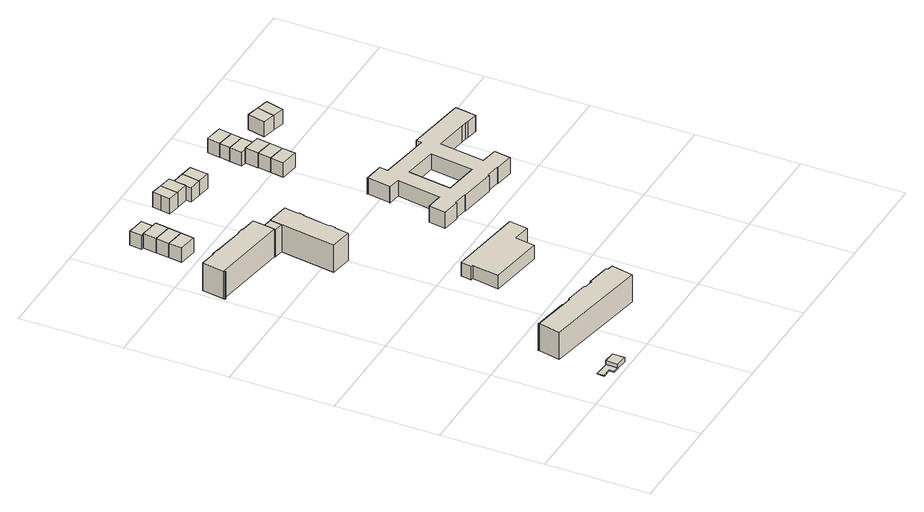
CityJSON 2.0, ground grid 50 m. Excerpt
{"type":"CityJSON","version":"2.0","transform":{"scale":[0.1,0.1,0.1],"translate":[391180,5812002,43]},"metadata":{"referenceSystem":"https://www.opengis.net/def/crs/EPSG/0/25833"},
"CityObjects":{
"building1":{"type":"Building","attributes":{"Gemeindeschluessel":"11000007","BezugspunktDach":"2200","function":"51009_1610","measuredHeight":0.464,"storeysAboveGround":0},"address":[{"country":"Germany","locality":"Berlin"}],"geometry":[{"type":"Solid","lod":"1","boundaries":[[[[0,1,2,3,4,5]],[[6,7,8,9,10,11]],[[6,11,5,4]],[[7,6,4,3]],[[8,7,3,2]],[[9,8,2,1]],[[10,9,1,0]],[[11,10,0,5]]]]}]},
"building2":{"type":"Building","attributes":{"Gemeindeschluessel":"11000007","BezugspunktDach":"2200","function":"31001_2463","measuredHeight":2.26,"storeysAboveGround":1},"address":[{"country":"Germany","locality":"Berlin","thoroughfareNumber":"51 (1)","thoroughfareName":"Eisenacher Straße"}],"geometry":[{"type":"Solid","lod":"1","boundaries":[[[[12,13,14,15]],[[16,17,18,19]],[[16,19,15,14]],[[17,16,14,13]],[[18,17,13,12]],[[19,18,12,15]]]]}]},
"building3":{"type":"Building","attributes":{"Gemeindeschluessel":"11000007","function":"31001_1010"},"address":[{"country":"Germany","locality":"Berlin","thoroughfareNumber":"52A, 52B, 52C","thoroughfareName":"Eisenacher Straße"}],"children":["building3-1","building3-2"]},
"building3-1":{"type":"BuildingPart","attributes":{"BezugspunktDach":"2200","measuredHeight":14.72,"storeysAboveGround":4},"parents":["building3"],"geometry":[{"type":"MultiSurface","lod":"1","boundaries":[[[20,21,22,23,24,25,26,27,28,29,30,31,32]],[[33,34,35,36,37,38,39,40,41,42,43,44,45]],[[33,45,32,31]],[[46,47,33,31,30]],[[35,34,30,29]],[[36,35,29,28]],[[37,36,28,27]],[[38,37,27,26]],[[39,38,26,25]],[[40,39,25,24]],[[41,40,24,23]],[[42,41,23,22]],[[43,42,22,21]],[[44,43,21,20]],[[45,44,20,32]],[[48,34,33,47,46]]]}]},
"building3-2":{"type":"BuildingPart","attributes":{"BezugspunktDach":"2200","measuredHeight":13.64,"storeysAboveGround":4},"parents":["building3"],"geometry":[{"type":"Solid","lod":"1","boundaries":[[[[46,49,50,47]],[[51,52,34,33]],[[51,33,47,50]],[[52,51,50,49]],[[34,52,49,46]],[[33,34,46,47]]]]}]},
"building4":{"type":"Building","attributes":{"Gemeindeschluessel":"11000007","function":"31001_1010"},"address":[{"country":"Germany","locality":"Berlin","thoroughfareNumber":"21, 21A, 23, 25","thoroughfareName":"Wolfsburger Weg"}],"children":["building4-1","building4-2","building4-3"]},
"building4-1":{"type":"BuildingPart","attributes":{"BezugspunktDach":"2200","measuredHeight":15,"storeysAboveGround":4},"parents":["building4"],"geometry":[{"type":"MultiSurface","lod":"1","boundaries":[[[53,54,55,56,57,58,59,60,61,62,63,64,65,66,67,68,69,70,71]],[[72,73,74,75,76,77,78,79,80,81,82,83,84,85,86,87,88,89,90]],[[72,90,71,70]],[[73,72,70,69]],[[74,73,69,68]],[[75,74,68,67]],[[76,75,67,66]],[[77,76,66,65]],[[78,77,65,64]],[[79,78,64,63]],[[80,79,63,62]],[[81,80,62,61]],[[82,81,61,60]],[[83,82,60,59]],[[84,83,59,58]],[[91,92,93,85,84,58,57]],[[94,91,85,57,56]],[[87,86,56,55]],[[88,87,55,54]],[[89,88,54,53]],[[90,89,53,71]],[[85,93,92,91]],[[86,95,85,91,94]]]}]},
"building4-2":{"type":"BuildingPart","attributes":{"BezugspunktDach":"2200","measuredHeight":14.33,"storeysAboveGround":4},"parents":["building4"],"geometry":[{"type":"MultiSurface","lod":"1","boundaries":[[[96,97,98,99,92,94]],[[93,84,100,101,102,86]],[[100,84,99,98]],[[101,100,98,97]],[[102,101,97,96]],[[86,102,96,94]],[[93,85,91,92]],[[86,94,91,103,85]],[[84,93,92,99]]]}]},
"building4-3":{"type":"BuildingPart","attributes":{"BezugspunktDach":"2200","measuredHeight":15.04,"storeysAboveGround":4},"parents":["building4"],"geometry":[{"type":"Solid","lod":"1","boundaries":[[[[104,105,106,107,108,109,110,111,112,113,114,115,116]],[[102,100,117,118,119,120,121,122,123,124,125,126,127]],[[102,127,116,115]],[[100,102,115,114]],[[117,100,114,113]],[[118,117,113,112]],[[119,118,112,111]],[[120,119,111,110]],[[121,120,110,109]],[[122,121,109,108]],[[123,122,108,107]],[[124,123,107,106]],[[125,124,106,105]],[[126,125,105,104]],[[127,126,104,116]]]]}]},
"building5":{"type":"Building","attributes":{"Gemeindeschluessel":"11000007","BezugspunktDach":"2200","function":"31001_1010","measuredHeight":8.58,"storeysAboveGround":2},"address":[{"country":"Germany","locality":"Berlin","thoroughfareNumber":"30","thoroughfareName":"Wolfsburger Weg"}],"geometry":[{"type":"Solid","lod":"1","boundaries":[[[[128,129,130,131,132]],[[133,134,135,136,137]],[[133,137,132,131]],[[134,133,131,130]],[[135,134,130,129]],[[136,135,129,128]],[[137,136,128,132]]]]}]},
"building6":{"type":"Building","attributes":{"Gemeindeschluessel":"11000007","BezugspunktDach":"2200","function":"31001_1010","measuredHeight":8.7,"storeysAboveGround":2},"address":[{"country":"Germany","locality":"Berlin","thoroughfareNumber":"30A","thoroughfareName":"Wolfsburger Weg"}],"geometry":[{"type":"Solid","lod":"1","boundaries":[[[[129,138,139,140,131]],[[141,142,143,144,145]],[[141,145,131,140]],[[142,141,140,139]],[[143,142,139,138]],[[144,143,138,129]],[[145,144,129,131]]]]}]},
"building7":{"type":"Building","attributes":{"Gemeindeschluessel":"11000007","BezugspunktDach":"2200","function":"31001_1010","measuredHeight":8.78,"storeysAboveGround":2},"address":[{"country":"Germany","locality":"Berlin","thoroughfareNumber":"30B","thoroughfareName":"Wolfsburger Weg"}],"geometry":[{"type":"Solid","lod":"1","boundaries":[[[[139,138,146,147,148,140]],[[149,150,151,152,153,154]],[[149,154,140,148]],[[150,149,148,147]],[[151,150,147,146]],[[152,151,146,138]],[[153,152,138,139]],[[154,153,139,140]]]]}]},
"building8":{"type":"Building","attributes":{"Gemeindeschluessel":"11000007","BezugspunktDach":"2200","function":"31001_1010","measuredHeight":8.62,"storeysAboveGround":2},"address":[{"country":"Germany","locality":"Berlin","thoroughfareNumber":"30C","thoroughfareName":"Wolfsburger Weg"}],"geometry":[{"type":"Solid","lod":"1","boundaries":[[[[155,156,157,158,159,160]],[[161,162,163,164,165,166]],[[161,166,160,159]],[[162,161,159,158]],[[163,162,158,157]],[[164,163,157,156]],[[165,164,156,155]],[[166,165,155,160]]]]}]},
"building9":{"type":"Building","attributes":{"Gemeindeschluessel":"11000007","BezugspunktDach":"2200","function":"31001_3021","measuredHeight":6.91,"storeysAboveGround":1},"address":[{"country":"Germany","locality":"Berlin","thoroughfareNumber":"11 (2)","thoroughfareName":"Wolfsburger Weg"}],"geometry":[{"type":"Solid","lod":"1","boundaries":[[[[167,168,169,170,171,172,173,174]],[[175,176,177,178,179,180,181,182]],[[175,182,174,173]],[[176,175,173,172]],[[177,176,172,171]],[[178,177,171,170]],[[179,178,170,169]],[[180,179,169,168]],[[181,180,168,167]],[[182,181,167,174]]]]}]},
"building10":{"type":"Building","attributes":{"Gemeindeschluessel":"11000007","BezugspunktDach":"2200","function":"31001_1010","measuredHeight":8.81,"storeysAboveGround":2},"address":[{"country":"Germany","locality":"Berlin","thoroughfareNumber":"30I","thoroughfareName":"Wolfsburger Weg"}],"geometry":[{"type":"Solid","lod":"1","boundaries":[[[[183,184,185,186,187,188]],[[189,190,191,192,193,194]],[[189,194,188,187]],[[190,189,187,186]],[[191,190,186,185]],[[192,191,185,184]],[[193,192,184,183]],[[194,193,183,188]]]]}]},
"building11":{"type":"Building","attributes":{"Gemeindeschluessel":"11000007","BezugspunktDach":"2200","function":"31001_1010","measuredHeight":8.77,"storeysAboveGround":2},"address":[{"country":"Germany","locality":"Berlin","thoroughfareNumber":"30K","thoroughfareName":"Wolfsburger Weg"}],"geometry":[{"type":"Solid","lod":"1","boundaries":[[[[195,196,197,198,199,185,184,183]],[[200,201,202,203,204,205,206,207]],[[200,207,183,184]],[[201,200,184,185]],[[202,201,185,199]],[[203,202,199,198]],[[204,203,198,197]],[[205,204,197,196]],[[206,205,196,195]],[[207,206,195,183]]]]}]},
"building12":{"type":"Building","attributes":{"Gemeindeschluessel":"11000007","BezugspunktDach":"2200","function":"31001_1010","measuredHeight":8.82,"storeysAboveGround":2},"address":[{"country":"Germany","locality":"Berlin","thoroughfareNumber":"30L","thoroughfareName":"Wolfsburger Weg"}],"geometry":[{"type":"Solid","lod":"1","boundaries":[[[[208,209,210,211,212,213,214,215]],[[216,217,218,219,220,221,222,223]],[[216,223,215,214]],[[217,216,214,213]],[[218,217,213,212]],[[219,218,212,211]],[[220,219,211,210]],[[221,220,210,209]],[[222,221,209,208]],[[223,222,208,215]]]]}]},
"building13":{"type":"Building","attributes":{"Gemeindeschluessel":"11000007","BezugspunktDach":"2200","function":"31001_1010","measuredHeight":8.79,"storeysAboveGround":2},"address":[{"country":"Germany","locality":"Berlin","thoroughfareNumber":"30M","thoroughfareName":"Wolfsburger Weg"}],"geometry":[{"type":"Solid","lod":"1","boundaries":[[[[224,225,226,210,209,227,208]],[[228,221,220,229,230,231,222]],[[228,222,208,227]],[[221,228,227,209]],[[220,221,209,210]],[[229,220,210,226]],[[230,229,226,225]],[[231,230,225,224]],[[222,231,224,208]]]]}]},
"building14":{"type":"Building","attributes":{"Gemeindeschluessel":"11000007","BezugspunktDach":"2200","function":"31001_1010","measuredHeight":8.62,"storeysAboveGround":2},"address":[{"country":"Germany","locality":"Berlin","thoroughfareNumber":"28","thoroughfareName":"Wolfsburger Weg"}],"geometry":[{"type":"Solid","lod":"1","boundaries":[[[[232,233,234,235,236]],[[237,238,239,240,241]],[[237,241,236,235]],[[238,237,235,234]],[[239,238,234,233]],[[240,239,233,232]],[[241,240,232,236]]]]}]},
"building15":{"type":"Building","attributes":{"Gemeindeschluessel":"11000007","BezugspunktDach":"2200","function":"31001_1010","measuredHeight":8.64,"storeysAboveGround":2},"address":[{"country":"Germany","locality":"Berlin","thoroughfareNumber":"28A","thoroughfareName":"Wolfsburger Weg"}],"geometry":[{"type":"Solid","lod":"1","boundaries":[[[[234,242,233,243,244,245,246,235]],[[247,248,249,250,239,251,238,237]],[[247,237,235,246]],[[248,247,246,245]],[[249,248,245,244]],[[250,249,244,243]],[[239,250,243,233]],[[251,239,233,242]],[[238,251,242,234]],[[237,238,234,235]]]]}]},
"building16":{"type":"Building","attributes":{"Gemeindeschluessel":"11000007","BezugspunktDach":"2200","function":"31001_1010","measuredHeight":8.85,"storeysAboveGround":2},"address":[{"country":"Germany","locality":"Berlin","thoroughfareNumber":"28B","thoroughfareName":"Wolfsburger Weg"}],"geometry":[{"type":"Solid","lod":"1","boundaries":[[[[244,243,252,253,254,255,246]],[[256,257,258,259,260,261,262]],[[256,262,246,255]],[[257,256,255,254]],[[258,257,254,253]],[[259,258,253,252]],[[260,259,252,243]],[[261,260,243,244]],[[262,261,244,246]]]]}]},
"building17":{"type":"Building","attributes":{"Gemeindeschluessel":"11000007","BezugspunktDach":"2200","function":"31001_1010","measuredHeight":8.44,"storeysAboveGround":2},"address":[{"country":"Germany","locality":"Berlin","thoroughfareNumber":"28C","thoroughfareName":"Wolfsburger Weg"}],"geometry":[{"type":"Solid","lod":"1","boundaries":[[[[263,264,265,266,267,268]],[[269,270,271,272,273,274]],[[269,274,268,267]],[[270,269,267,266]],[[271,270,266,265]],[[272,271,265,264]],[[273,272,264,263]],[[274,273,263,268]]]]}]},
"building18":{"type":"Building","attributes":{"name":"Schätzelberg-Grundschule","Gemeindeschluessel":"11000007","BezugspunktDach":"2200","function":"31001_3021","measuredHeight":8.33,"storeysAboveGround":2},"address":[{"country":"Germany","locality":"Berlin","thoroughfareNumber":"11, 13, 15, 17, 19","thoroughfareName":"Wolfsburger Weg"}],"geometry":[{"type":"Solid","lod":"1","boundaries":[[[[275,276,277,278,279,280,281,282,283,284,285,286,287,288,289,290,291,292,293,294,295,296,297,298,299,300,301,302,303,304,305,306],[307,308,309,310]],[[311,312,313,314,315,316,317,318,319,320,321,322,323,324,325,326,327,328,329,330,331,332,333,334,335,336,337,338,339,340,341,342],[343,344,345,346]],[[311,342,306,305]],[[312,311,305,304]],[[313,312,304,303]],[[314,313,303,302]],[[315,314,302,301]],[[316,315,301,300]],[[317,316,300,299]],[[318,317,299,298]],[[319,318,298,297]],[[320,319,297,296]],[[321,320,296,295]],[[322,321,295,294]],[[323,322,294,293]],[[324,323,293,292]],[[325,324,292,291]],[[326,325,291,290]],[[327,326,290,289]],[[328,327,289,288]],[[329,328,288,287]],[[330,329,287,286]],[[331,330,286,285]],[[332,331,285,284]],[[333,332,284,283]],[[334,333,283,282]],[[335,334,282,281]],[[336,335,281,280]],[[337,336,280,279]],[[338,337,279,278]],[[339,338,278,277]],[[340,339,277,276]],[[341,340,276,275]],[[342,341,275,306]],[[343,346,310,309]],[[344,343,309,308]],[[345,344,308,307]],[[346,345,307,310]]]]}]},
"building19":{"type":"Building","attributes":{"Gemeindeschluessel":"11000007","BezugspunktDach":"2200","function":"31001_1010","measuredHeight":8.48,"storeysAboveGround":2},"address":[{"country":"Germany","locality":"Berlin","thoroughfareNumber":"28D","thoroughfareName":"Wolfsburger Weg"}],"geometry":[{"type":"Solid","lod":"1","boundaries":[[[[266,265,347,348,349,267]],[[350,351,352,271,270,269]],[[350,269,267,349]],[[351,350,349,348]],[[352,351,348,347]],[[271,352,347,265]],[[270,271,265,266]],[[269,270,266,267]]]]}]},
"building20":{"type":"Building","attributes":{"Gemeindeschluessel":"11000007","BezugspunktDach":"2200","function":"31001_1010","measuredHeight":8.62,"storeysAboveGround":2},"address":[{"country":"Germany","locality":"Berlin","thoroughfareNumber":"28E","thoroughfareName":"Wolfsburger Weg"}],"geometry":[{"type":"Solid","lod":"1","boundaries":[[[[353,354,355,347,356,357,358,359,349]],[[360,361,362,363,364,365,366,367,368]],[[360,368,349,359]],[[361,360,359,358]],[[362,361,358,357]],[[363,362,357,356]],[[364,363,356,347]],[[365,364,347,355]],[[366,365,355,354]],[[367,366,354,353]],[[368,367,353,349]]]]}]},
"building21":{"type":"Building","attributes":{"Gemeindeschluessel":"11000007","BezugspunktDach":"2200","function":"31001_1010","measuredHeight":8.91,"storeysAboveGround":2},"address":[{"country":"Germany","locality":"Berlin","thoroughfareNumber":"28H","thoroughfareName":"Wolfsburger Weg"}],"geometry":[{"type":"Solid","lod":"1","boundaries":[[[[369,370,371,372]],[[373,374,375,376]],[[373,376,372,371]],[[374,373,371,370]],[[375,374,370,369]],[[376,375,369,372]]]]}]},
"building22":{"type":"Building","attributes":{"Gemeindeschluessel":"11000007","BezugspunktDach":"2200","function":"31001_1010","measuredHeight":8.91,"storeysAboveGround":2},"address":[{"country":"Germany","locality":"Berlin","thoroughfareNumber":"28I","thoroughfareName":"Wolfsburger Weg"}],"geometry":[{"type":"Solid","lod":"1","boundaries":[[[[377,378,379,370,380,369]],[[381,374,382,383,384,375]],[[381,375,369,380]],[[374,381,380,370]],[[382,374,370,379]],[[383,382,379,378]],[[384,383,378,377]],[[375,384,377,369]]]]}]}
},
"vertices":[
[200,33,46],[199,10,46],[230,8,46],[233,65,46],[157,70,46],[155,35,46],[157,70,42],[233,65,42],[230,8,42],[199,10,42],[200,33,42],[155,35,42],
[289,3,65],[292,61,65],[233,67,65],[230,8,65],[233,67,43],[292,61,43],[289,3,43],[230,8,43],
[709,171,182],[731,277,182],[702,284,182],[700,292,182],[587,311,182],[586,305,182],[541,313,182],[542,319,182],[428,338,182],[425,332,182],[383,339,182],[207,370,182],[186,265,182],[207,370,41],[383,339,41],[425,332,41],[428,338,41],[542,319,41],[541,313,41],[586,305,41],[587,311,41],[700,292,41],[702,284,41],[731,277,41],[709,171,41],[186,265,41],[383,339,178],[207,370,178],[383,339,63],
[383,346,178],[208,375,178],[208,375,41],[383,346,41],
[10,1763,154],[11,1770,154],[384,1714,154],[385,1711,154],[386,1714,154],[394,1767,154],[402,1823,154],[324,1834,154],[322,1838,154],[294,1842,154],[292,1839,154],[286,1840,154],[135,1863,154],[134,1866,154],[105,1870,154],[103,1867,154],[24,1879,154],[8,1771,154],[6,1764,154],[8,1771,11],[24,1879,11],[103,1867,11],[105,1870,11],[134,1866,11],[135,1863,11],[286,1840,11],[292,1839,11],[294,1842,11],[322,1838,11],[324,1834,11],[402,1823,11],[394,1767,11],[386,1714,11],[385,1711,11],[384,1714,11],[11,1770,11],[10,1763,11],[6,1764,11],[386,1714,151],[389,1739,151],[389,1739,11],[385,1711,151],[386,1713,11],
[432,1702,151],[462,1727,151],[441,1760,151],[394,1767,151],[441,1760,11],[462,1727,11],[432,1702,11],[386,1714,47],
[496,1417,154],[507,1484,154],[510,1485,154],[516,1512,154],[511,1514,154],[532,1646,154],[536,1648,154],[540,1672,154],[537,1675,154],[548,1744,154],[441,1760,154],[432,1702,154],[391,1435,154],[548,1744,11],[537,1675,11],[540,1672,11],[536,1648,11],[532,1646,11],[511,1514,11],[516,1512,11],[510,1485,11],[507,1484,11],[496,1417,11],[391,1435,11],
[267,2039,83],[277,2105,83],[231,2111,83],[186,2118,83],[177,2053,83],[186,2118,9],[231,2111,9],[277,2105,9],[267,2039,9],[177,2053,9],
[287,2169,83],[241,2176,83],[195,2183,83],[195,2183,8],[241,2176,8],[287,2169,8],[277,2105,8],[186,2118,8],
[297,2235,83],[251,2242,83],[205,2249,83],[205,2249,7],[251,2242,7],[297,2235,7],[287,2169,7],[241,2176,7],[195,2183,7],
[234,2244,79],[277,2238,79],[287,2298,79],[244,2304,79],[200,2310,79],[192,2251,79],[200,2310,6],[244,2304,6],[287,2298,6],[277,2238,6],[234,2244,6],[192,2251,6],
[828,694,103],[844,790,103],[929,777,103],[943,866,103],[576,920,103],[568,868,103],[579,865,103],[556,733,103],[579,865,33],[568,868,33],[576,920,33],[943,866,33],[929,777,33],[844,790,33],[828,694,33],[556,733,33],
[547,2252,80],[554,2296,80],[561,2340,80],[504,2349,80],[497,2305,80],[489,2261,80],[497,2305,2],[504,2349,2],[561,2340,2],[554,2296,2],[547,2252,2],[489,2261,2],
[610,2243,80],[611,2248,80],[617,2286,80],[620,2304,80],[624,2330,80],[554,2296,3],[561,2340,3],[624,2330,3],[620,2304,3],[617,2286,3],[611,2248,3],[610,2243,3],[547,2252,3],
[668,2208,79],[675,2251,79],[682,2295,79],[620,2304,79],[613,2261,79],[611,2248,79],[610,2243,79],[606,2217,79],[610,2243,4],[611,2248,4],[613,2261,4],[620,2304,4],[682,2295,4],[675,2251,4],[668,2208,4],[606,2217,4],
[730,2198,79],[736,2242,79],[741,2286,79],[674,2247,79],[674,2247,4],[741,2286,4],[736,2242,4],[730,2198,4],
[1021,1924,89],[1030,1988,89],[986,1995,89],[943,2001,89],[933,1937,89],[943,2001,14],[986,1995,14],[1030,1988,14],[1021,1924,14],[933,1937,14],
[993,1994,89],[1040,2052,89],[996,2059,89],[989,2060,89],[952,2066,89],[952,2066,14],[989,2060,14],[996,2059,14],[1040,2052,14],[993,1994,14],
[1049,2118,89],[1023,2122,89],[1005,2125,89],[961,2132,89],[961,2132,12],[1005,2125,12],[1023,2122,12],[1049,2118,12],[1040,2052,12],[996,2059,12],[952,2066,12],
[980,2129,82],[1023,2122,82],[1033,2184,82],[989,2190,82],[946,2197,82],[936,2136,82],[946,2197,10],[989,2190,10],[1033,2184,10],[1023,2122,10],[980,2129,10],[936,2136,10],
[967,1131,104],[968,1136,104],[1037,1126,104],[1036,1122,104],[1213,1096,104],[1214,1101,104],[1283,1090,104],[1283,1086,104],[1372,1072,104],[1385,1153,104],[1303,1167,104],[1335,1385,104],[1496,1360,104],[1522,1356,104],[1538,1353,104],[1592,1344,104],[1602,1405,104],[1607,1446,104],[1313,1490,104],[1309,1463,104],[1058,1501,104],[1063,1542,104],[969,1555,104],[968,1552,104],[970,1551,104],[952,1441,104],[950,1441,104],[950,1438,104],[1011,1429,104],[977,1215,104],[894,1226,104],[881,1143,104],[1251,1389,104],[1221,1180,104],[1054,1204,104],[1086,1414,104],[894,1226,21],[977,1215,21],[1011,1429,21],[950,1438,21],[950,1441,21],[952,1441,21],[970,1551,21],[968,1552,21],[969,1555,21],[1063,1542,21],[1058,1501,21],[1309,1463,21],[1313,1490,21],[1607,1446,21],[1602,1405,21],[1592,1344,21],[1538,1353,21],[1522,1356,21],[1496,1360,21],[1335,1385,21],[1303,1167,21],[1385,1153,21],[1372,1072,21],[1283,1086,21],[1283,1090,21],[1214,1101,21],[1213,1096,21],[1036,1122,21],[1037,1126,21],[968,1136,21],[967,1131,21],[881,1143,21],[1054,1204,21],[1221,1180,21],[1251,1389,21],[1086,1414,21],
[1041,2236,82],[998,2243,82],[955,2250,82],[955,2250,10],[998,2243,10],[1041,2236,10],
[992,2244,82],[1005,2242,82],[1014,2240,82],[1053,2299,82],[1016,2305,82],[1003,2307,82],[966,2313,82],[966,2313,8],[1003,2307,8],[1016,2305,8],[1053,2299,8],[1041,2236,8],[1014,2240,8],[1005,2242,8],[992,2244,8],[955,2250,8],
[1240,2132,84],[1262,2218,84],[1199,2233,84],[1178,2147,84],[1199,2233,8],[1262,2218,8],[1240,2132,8],[1178,2147,8],
[1299,2118,84],[1310,2161,84],[1321,2205,84],[1251,2175,84],[1251,2175,8],[1321,2205,8],[1310,2161,8],[1299,2118,8]
]}
